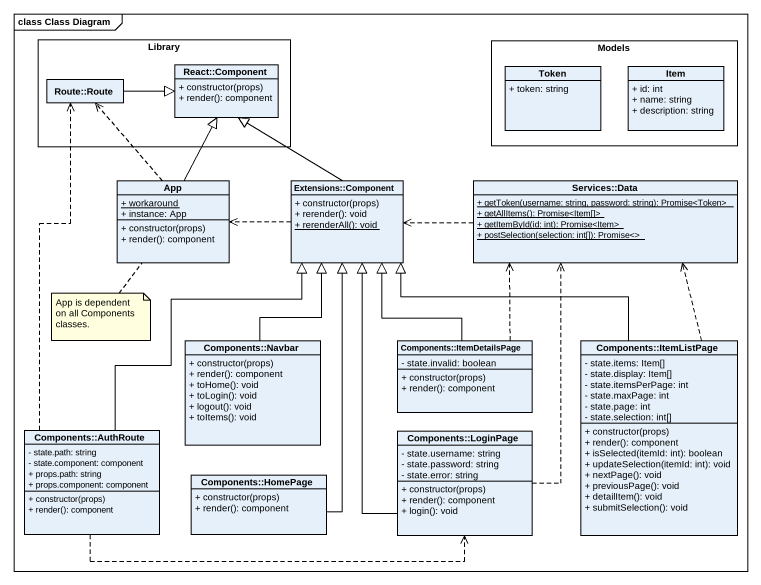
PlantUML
@startuml
mainframe class Class Diagram
hide circle
hide empty members
skinparam classAttributeIconSize 0
rectangle Library {
  class "React::Component" as React_Component {
    + constructor(props)
    + render(): component
  }
  class "Route::Route" as Route_Route
}
rectangle Models {
  class Token {
    + token: string
  }
  class Item {
    + id: int
    + name: string
    + description: string
  }
}
class App {
  {static} + workaround
  + instance: App
  + constructor(props)
  + render(): component
}
class "Extensions::Component" as Extensions_Component {
  + constructor(props)
  + rerender(): void
  {static} + rerenderAll(): void
}
class "Services::Data" as Services_Data {
  {static} + getToken(username: string, password: string): Promise<Token>
  {static} + getAllItems(): Promise<Item[]>
  {static} + getItemById(id: int): Promise<Item>
  {static} + postSelection(selection: int[]): Promise<>
}
class "Components::Navbar" as Components_Navbar {
  + constructor(props)
  + render(): component
  + toHome(): void
  + toLogin(): void
  + logout(): void
  + toItems(): void
}
class "Components::ItemDetailsPage" as Components_ItemDetailsPage {
  - state.invalid: boolean
  + constructor(props)
  + render(): component
}
class "Components::ItemListPage" as Components_ItemListPage {
  - state.items: Item[]
  - state.display: Item[]
  - state.itemsPerPage: int
  - state.maxPage: int
  - state.page: int
  - state.selection: int[]
  + constructor(props)
  + render(): component
  + isSelected(itemId: int): boolean
  + updateSelection(itemId: int): void
  + nextPage(): void
  + previousPage(): void
  + detailItem(): void
  + submitSelection(): void
}
class "Components::AuthRoute" as Components_AuthRoute {
  - state.path: string
  - state.component: component
  + props.path: string
  + props.component: component
  + constructor(props)
  + render(): component
}
class "Components::LoginPage" as Components_LoginPage {
  - state.username: string
  - state.password: string
  - state.error: string
  + constructor(props)
  + render(): component
  + login(): void
}
class "Components::HomePage" as Components_HomePage {
  + constructor(props)
  + render(): component
}
Route_Route -right-|> React_Component
App -up-|> React_Component
App .up.> Route_Route
Extensions_Component -up-|> React_Component
Extensions_Component .left.> App
Services_Data .left.> Extensions_Component
Components_Navbar -up-|> Extensions_Component
Components_ItemDetailsPage -up-|> Extensions_Component
Components_ItemDetailsPage .up.> Services_Data
Components_ItemListPage -up-|> Extensions_Component
Components_ItemListPage .up.> Services_Data
Components_AuthRoute .up.> Route_Route
Components_AuthRoute -up-|> Extensions_Component
Components_AuthRoute .right.> Components_LoginPage
Components_LoginPage -up-|> Extensions_Component
Components_LoginPage .up.> Services_Data
Components_HomePage -up-|> Extensions_Component
note bottom of App : App is dependent on all Components classes.
@enduml
